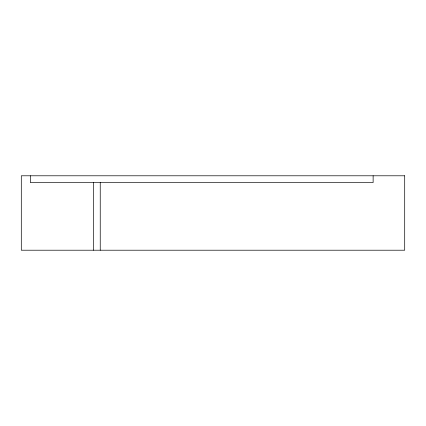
<?xml version="1.0" encoding="UTF-8"?>
<svg xmlns="http://www.w3.org/2000/svg" width="426" height="426" viewBox="0 0 426 426"><rect width="100%" height="100%" fill="white"/><g stroke="black" fill="none" stroke-linecap="round" stroke-linejoin="round"><path stroke-width="0.64" d="M373.128 175.789L373.128 182.552L30.321 182.552L30.321 175.789M100.238 182.552L100.238 250.211M93.47 182.552L93.47 250.211M404.7 175.789L21.3 175.789L21.3 250.211L404.7 250.211L404.7 175.789"/></g></svg>
